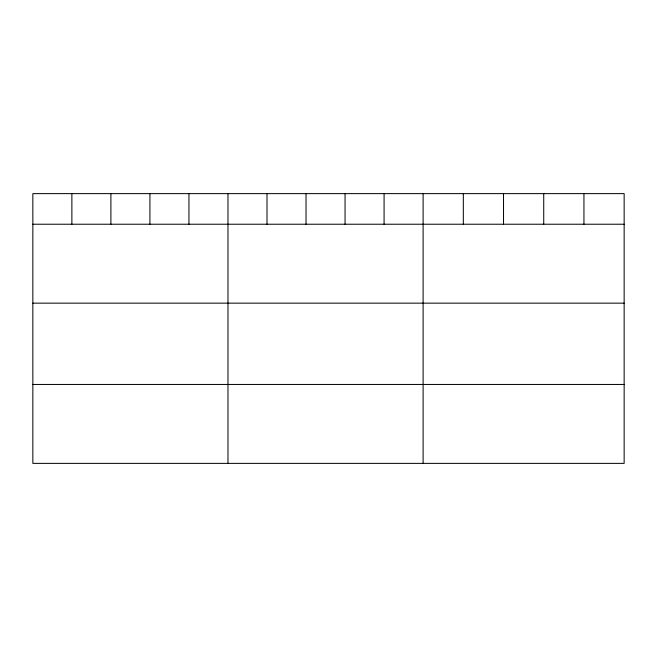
<?xml version="1.0" encoding="UTF-8"?>
<svg xmlns="http://www.w3.org/2000/svg" width="657" height="657" viewBox="0 0 657 657"><rect width="100%" height="100%" fill="white"/><g stroke="black" fill="none" stroke-linecap="round" stroke-linejoin="round"><path stroke-width="0.99" d="M624.15 224.226L624.15 463.374L32.85 463.374L32.85 193.626L624.15 193.626L624.15 224.226L32.85 224.226M32.85 303.148L624.15 303.148M32.85 384.452L624.15 384.452M583.942 193.626L583.942 224.226M543.733 193.626L543.733 224.226M503.525 193.626L503.525 224.226M463.316 193.626L463.316 224.226M423.108 193.626L423.108 463.374M384.082 193.626L384.082 224.226M345.056 193.626L345.056 224.226M306.031 193.626L306.031 224.226M267.005 193.626L267.005 224.226M227.979 193.626L227.979 463.374M188.953 193.626L188.953 224.226M149.927 193.626L149.927 224.226M110.902 193.626L110.902 224.226M71.876 193.626L71.876 224.226"/></g></svg>
